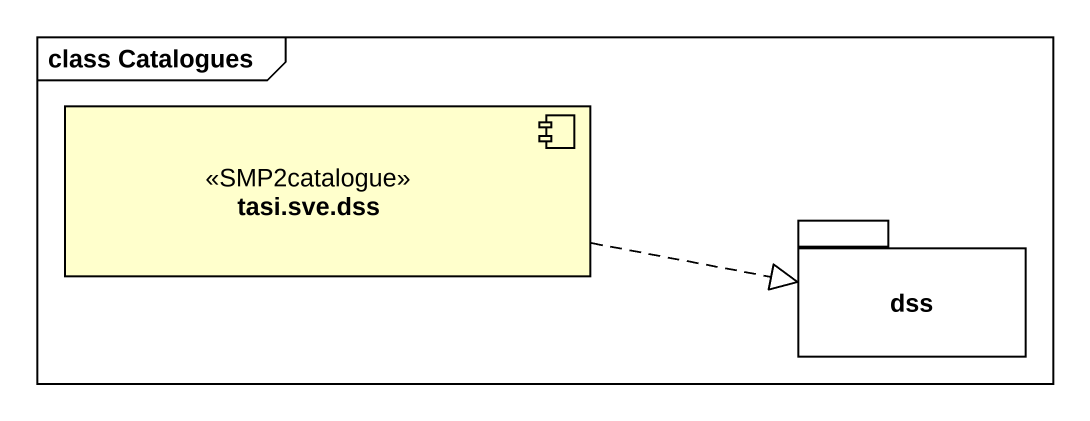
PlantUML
@startuml
mainframe class Catalogues
component "tasi.sve.dss" as tasi_sve_dss <<SMP2catalogue>>
package dss {
}
tasi_sve_dss .right.|> dss
@enduml
